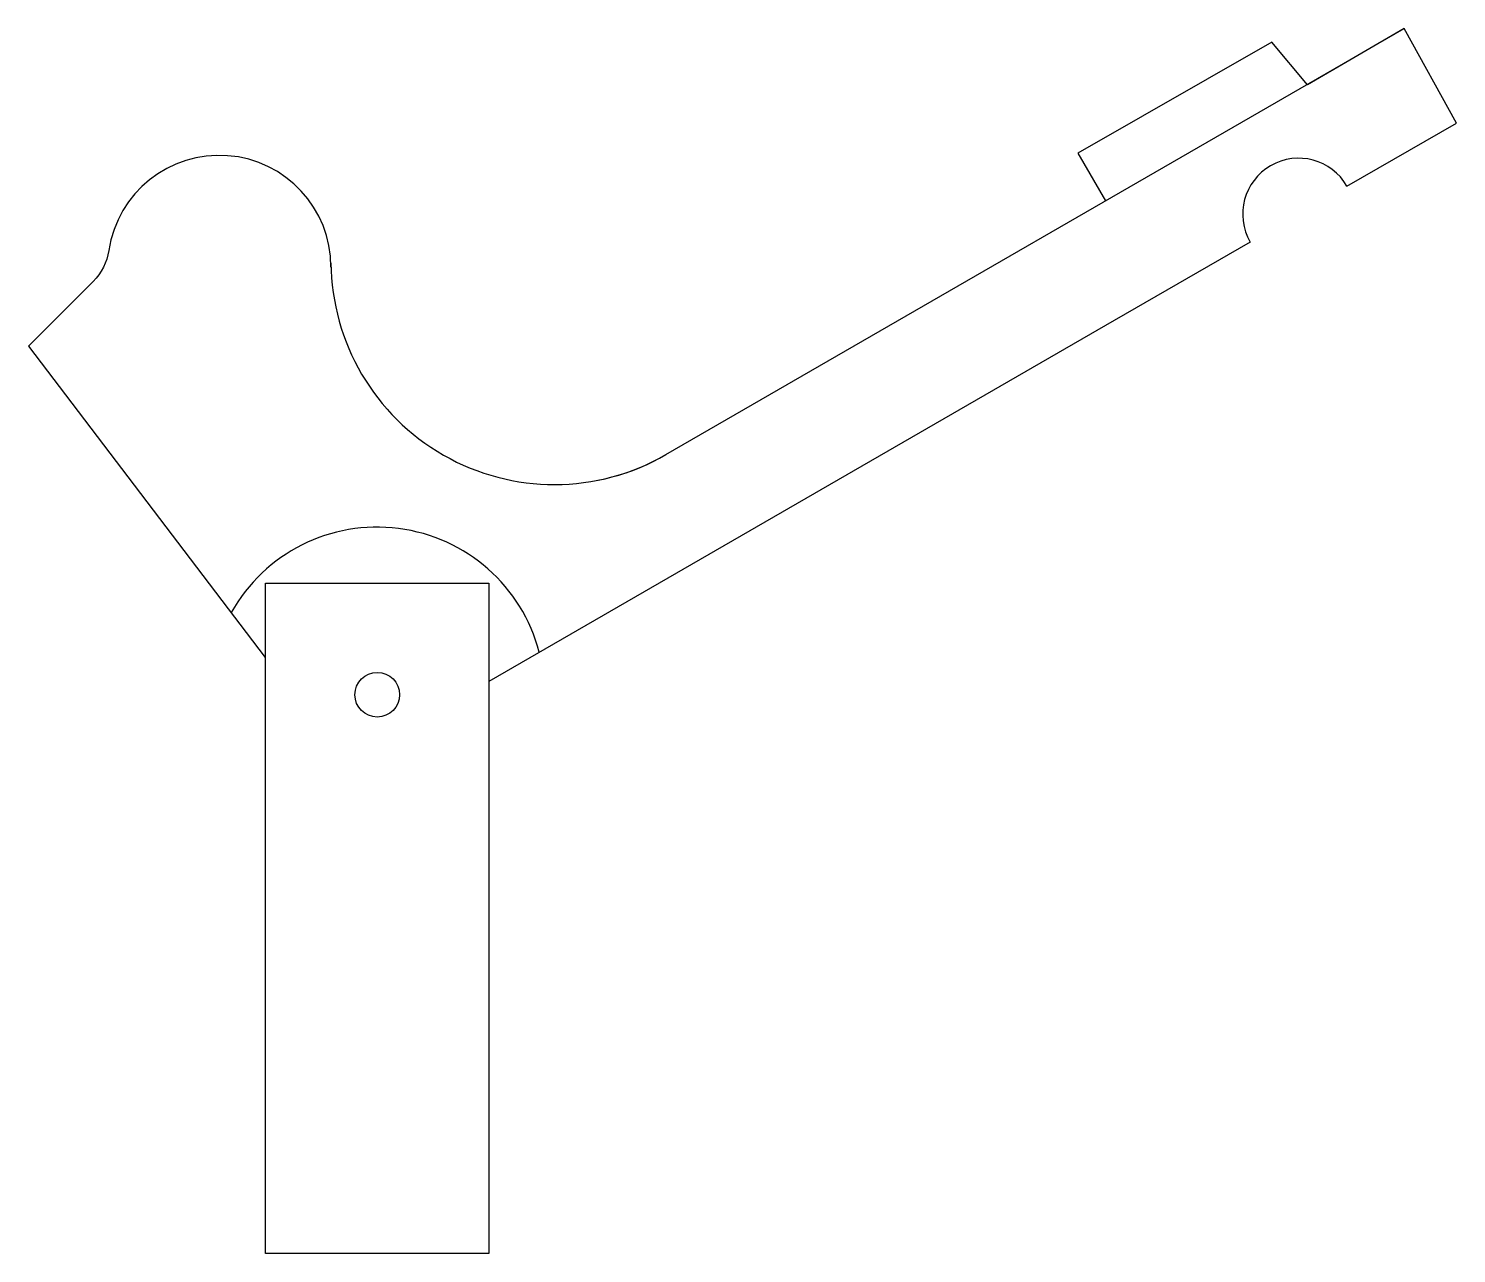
# Model space of a CAD drawing. Header units: centimetres. Extents: x 14 to 26.8, y 7.3 to 18.3.
import ezdxf

# ---------------------------------------------------------------- set-up
doc = ezdxf.new("R2010")
doc.units = ezdxf.units.CM
doc.layers.add('Material amortizator', color=84, linetype='Continuous')
doc.layers.add('Mecanism de acțiune', color=35, linetype='Continuous')

msp = doc.modelspace()

# ---------------------------------------------------------------- linework, layer by layer
at = {"layer": 'Material amortizator'}
msp.add_line((25.498, 17.79, 1), (25.177, 18.173, 1), dxfattribs=at)
at = {"layer": 'Material amortizator', "elevation": 1}
msp.add_lwpolyline([(25.177, 18.173), (23.442, 17.179), (23.69, 16.752)], dxfattribs=at)
at = {"layer": 'Mecanism de acțiune'}
for p, q in [((26.362, 18.294, 1), (25.498, 17.79, 1)), ((26.83, 17.449, 1), (26.362, 18.294, 1)), ((25.85, 16.884, 1), (26.83, 17.449, 1))]:
    msp.add_line(p, q, dxfattribs=at)
at = {"layer": 'Mecanism de acțiune', "elevation": 1}
for points in [[(16.755, 16.195, 0.574225), (19.754, 14.481), (26.362, 18.294)], [(16.755, 16.16, 0.927396), (14.766, 16.309, -0.160241), (14.625, 16.03), (14.048, 15.453), (16.165, 12.666)], [(25.85, 16.884, 1), (24.984, 16.384), (23.765, 15.681), (18.169, 12.451)]]:
    msp.add_lwpolyline(points, format="xyb", dxfattribs=at)
msp.add_lwpolyline([(18.169, 13.332), (18.169, 7.332), (16.169, 7.332), (16.169, 13.332)], close=True, dxfattribs=at)
at = {"layer": 'Mecanism de acțiune'}
msp.add_circle((17.169, 12.332, 1), 0.2, dxfattribs=at)
for centre, radius, start, end in [((18.755, 16.213, 1), 2, 270, 299.9883), ((17.169, 12.332, 1), 1.5, 14.6702, 150.676)]:
    msp.add_arc(centre, radius, start, end, dxfattribs=at)

doc.saveas('drawing.dxf')
